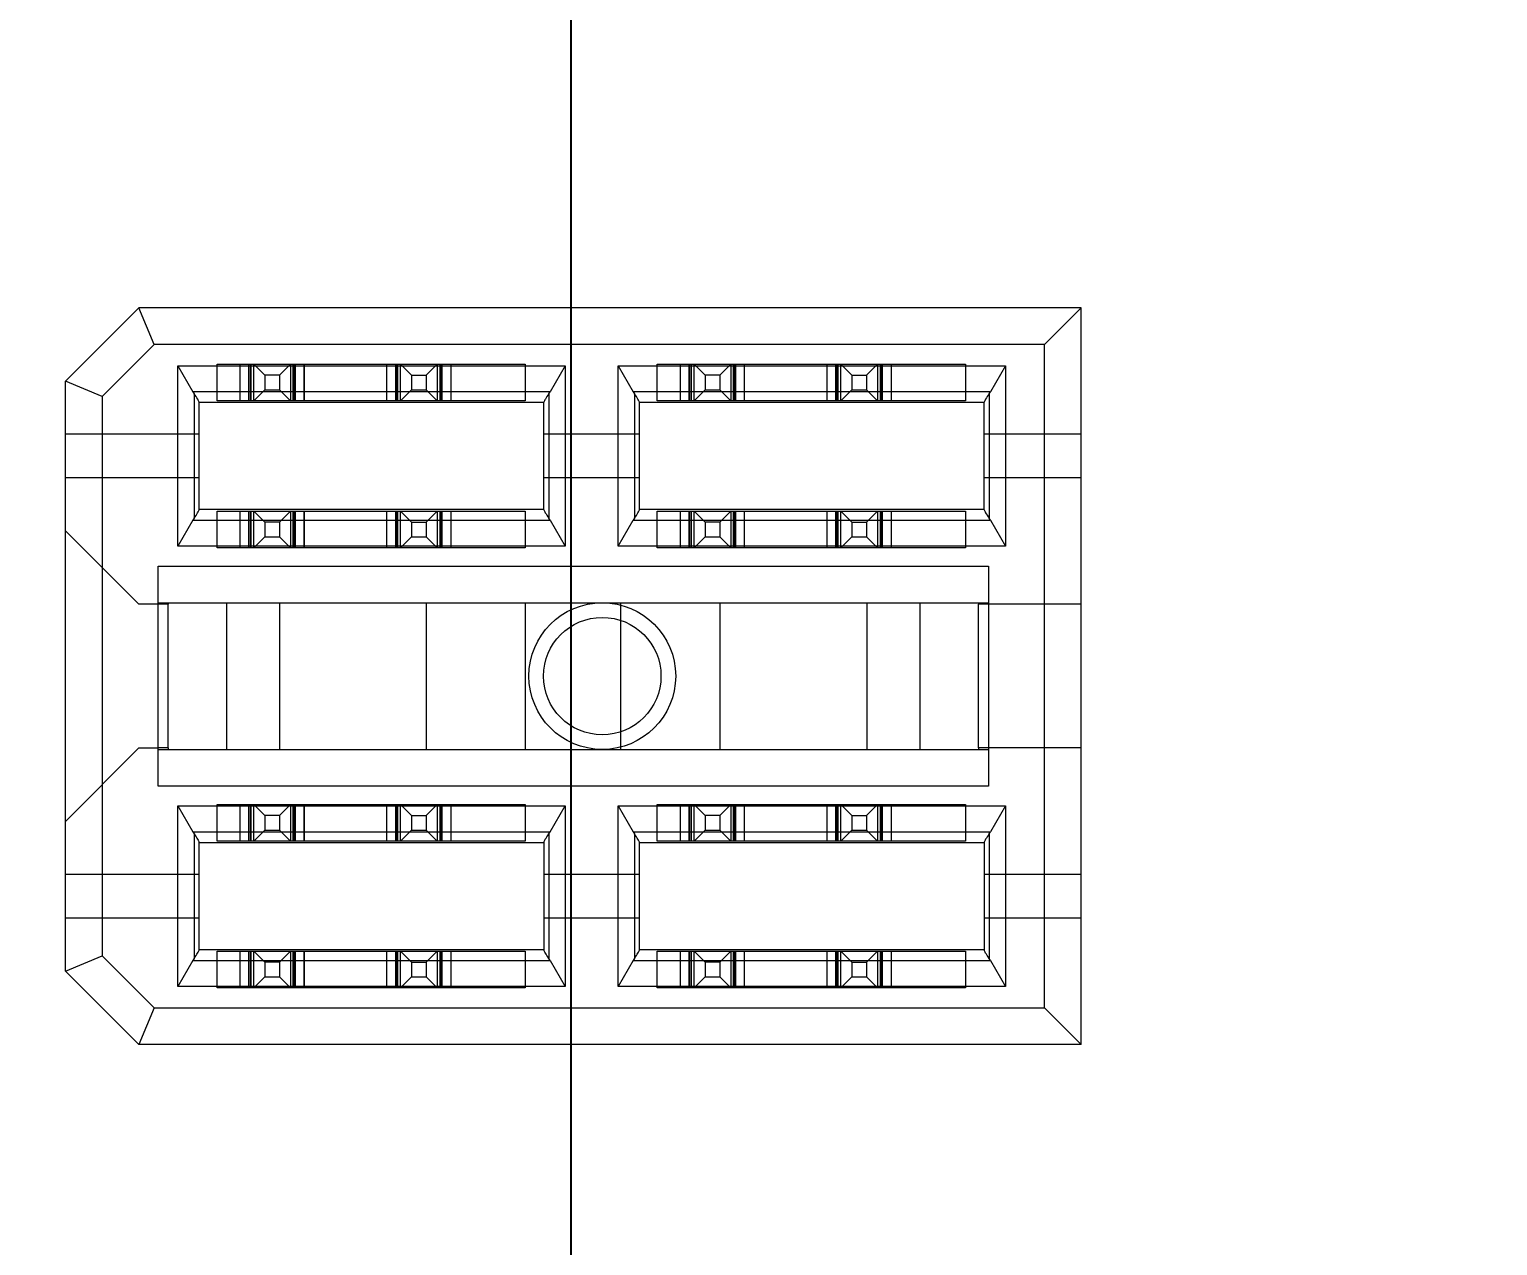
# Model space of a CAD drawing. Header units: millimetres. Extents: x -84 to 500, y -79 to 355.
# Drawn here: x 177.82 to 197.83, y 219.63 to 236.21 of the extents above; entities that cross this region are included whole.
import ezdxf
from ezdxf.lldxf.tags import DXFTag

# ---------------------------------------------------------------- set-up
doc = ezdxf.new("R2010")
doc.units = ezdxf.units.MM
doc.header["$PDSIZE"] = -1
tags = doc.linetypes.add('HIDDEN', pattern=[1.905, 1.27, -0.635]).pattern_tags.tags
tags[6:7] = [DXFTag(74, 4), DXFTag(75, 0), DXFTag(340, '0'), DXFTag(46, 1.0), DXFTag(50, 0.0), DXFTag(44, 0.0), DXFTag(45, 0.0)]
tags[4:5] = [DXFTag(74, 4), DXFTag(75, 0), DXFTag(340, '0'), DXFTag(46, 1.0), DXFTag(50, 0.0), DXFTag(44, 0.0), DXFTag(45, 0.0)]
doc.dimstyles.new('ISO-25', dxfattribs={"dimtxt": 2.5, "dimasz": 2.5, "dimexe": 1.25, "dimexo": 0.625, "dimtad": 1, "dimtxsty": 'Standard', "dimcen": 2.5, "dimadec": 0, "dimazin": 0, "dimtfac": 1, "dimtmove": 0, "dimatfit": 3, "dimfxl": 0, "dimarcsym": 0})

# ---------------------------------------------------------------- blocks, each defined once
blk = doc.blocks.new('*D108')
at = {"color": 0, "linetype": 'ByBlock', "lineweight": -2}
blk.add_line((199.14, 281.62), (199.14, 338.512), dxfattribs=at)
at = {"layer": 'DEFPOINTS', "color": 0, "linetype": 'ByBlock'}
blk.add_point((199.14, 280.62), dxfattribs=at)
at = {"color": 0, "linetype": 'ByBlock', "insert": (195.866, 329.167), "char_height": 3.5, "attachment_point": 5, "rotation": 90}
blk.add_mtext('199,140', dxfattribs=at)
blk = doc.blocks.new('*D173')
at = {"color": 0, "linetype": 'ByBlock', "lineweight": -2}
for p, q in [((277.156, 317.086), (277.156, 345.059)), ((272.91, 310.482), (277.156, 317.086)), ((272.91, 282.085), (272.91, 310.482))]:
    blk.add_line(p, q, dxfattribs=at)
at = {"layer": 'DEFPOINTS', "color": 0, "linetype": 'ByBlock'}
blk.add_point((272.91, 281.085), dxfattribs=at)
at = {"color": 0, "linetype": 'ByBlock', "insert": (273.882, 335.136), "char_height": 3.5, "attachment_point": 5, "rotation": 90}
blk.add_mtext('273,130', dxfattribs=at)
blk = doc.blocks.new('*D104')
at = {"color": 0, "linetype": 'ByBlock', "lineweight": -2}
for p, q in [((357.387, 315.419), (357.387, 343.952)), ((359.8, 308.815), (357.387, 315.419)), ((359.8, 282.085), (359.8, 308.815))]:
    blk.add_line(p, q, dxfattribs=at)
at = {"layer": 'DEFPOINTS', "color": 0, "linetype": 'ByBlock'}
blk.add_point((359.8, 281.085), dxfattribs=at)
at = {"color": 0, "linetype": 'ByBlock', "insert": (354.113, 333.75), "char_height": 3.5, "attachment_point": 5, "rotation": 90}
blk.add_mtext('359,800', dxfattribs=at)
blk = doc.blocks.new('*D107')
at = {"color": 0, "linetype": 'ByBlock', "lineweight": -2}
blk.add_line((225.565, 287.37), (225.565, 343.578), dxfattribs=at)
at = {"layer": 'DEFPOINTS', "color": 0, "linetype": 'ByBlock'}
blk.add_point((225.565, 286.37), dxfattribs=at)
at = {"color": 0, "linetype": 'ByBlock', "insert": (222.291, 332.78), "char_height": 3.5, "attachment_point": 5, "rotation": 90}
blk.add_mtext('225,565', dxfattribs=at)
blk = doc.blocks.new('*D182')
at = {"color": 0, "linetype": 'ByBlock', "lineweight": -2}
for p, q in [((297.66, 315.284), (297.66, 343.817)), ((306.665, 308.68), (297.66, 315.284)), ((306.665, 287.37), (306.665, 308.68))]:
    blk.add_line(p, q, dxfattribs=at)
at = {"layer": 'DEFPOINTS', "color": 0, "linetype": 'ByBlock'}
blk.add_point((306.665, 286.37), dxfattribs=at)
at = {"color": 0, "linetype": 'ByBlock', "insert": (294.386, 333.614), "char_height": 3.5, "attachment_point": 5, "rotation": 90}
blk.add_mtext('306,860', dxfattribs=at)
blk = doc.blocks.new('*D103')
at = {"color": 0, "linetype": 'ByBlock', "lineweight": -2}
blk.add_line((392.56, 287.37), (392.56, 345.31), dxfattribs=at)
at = {"layer": 'DEFPOINTS', "color": 0, "linetype": 'ByBlock'}
blk.add_point((392.56, 286.37), dxfattribs=at)
at = {"color": 0, "linetype": 'ByBlock', "insert": (389.286, 334.81), "char_height": 3.5, "attachment_point": 5, "rotation": 90}
blk.add_mtext('392,560', dxfattribs=at)
blk = doc.blocks.new('*D60')
at = {"color": 0, "linetype": 'ByBlock', "lineweight": -2}
for p, q in [((429.688, 279.42), (436.292, 282.059)), ((436.292, 282.059), (465.42, 282.059)), ((399.51, 279.42), (429.688, 279.42))]:
    blk.add_line(p, q, dxfattribs=at)
at = {"layer": 'DEFPOINTS', "color": 0, "linetype": 'ByBlock'}
blk.add_point((398.51, 279.42), dxfattribs=at)
at = {"color": 0, "linetype": 'ByBlock', "insert": (454.92, 285.333), "char_height": 3.5, "attachment_point": 5}
blk.add_mtext('279,420', dxfattribs=at)
blk = doc.blocks.new('*D190')
at = {"color": 0, "linetype": 'ByBlock', "lineweight": -2}
for p, q in [((429.827, 280.62), (436.431, 290.705)), ((436.431, 290.705), (464.964, 290.705)), ((361.265, 280.62), (429.827, 280.62))]:
    blk.add_line(p, q, dxfattribs=at)
at = {"layer": 'DEFPOINTS', "color": 0, "linetype": 'ByBlock'}
blk.add_point((360.265, 280.62), dxfattribs=at)
at = {"color": 0, "linetype": 'ByBlock', "insert": (454.762, 293.979), "char_height": 3.5, "attachment_point": 5}
blk.add_mtext('280,620', dxfattribs=at)
blk = doc.blocks.new('*D116')
at = {"color": 0, "linetype": 'ByBlock', "lineweight": -2}
for p, q in [((400.941, 308.34), (400.941, 337.468)), ((407.239, 301.736), (400.941, 308.34)), ((407.239, 211.51), (407.239, 301.736))]:
    blk.add_line(p, q, dxfattribs=at)
at = {"layer": 'DEFPOINTS', "color": 0, "linetype": 'ByBlock'}
blk.add_point((407.239, 210.51), dxfattribs=at)
at = {"color": 0, "linetype": 'ByBlock', "insert": (397.667, 326.968), "char_height": 3.5, "attachment_point": 5, "rotation": 90}
blk.add_mtext('407,239', dxfattribs=at)
blk = doc.blocks.new('*D94')
at = {"color": 0, "linetype": 'ByBlock', "lineweight": -2}
for p, q in [((432.095, 298.31), (435.867, 300.366)), ((435.867, 300.366), (463.84, 300.366)), ((426.491, 298.31), (432.095, 298.31))]:
    blk.add_line(p, q, dxfattribs=at)
at = {"layer": 'DEFPOINTS', "color": 0, "linetype": 'ByBlock'}
blk.add_point((425.491, 298.31), dxfattribs=at)
at = {"color": 0, "linetype": 'ByBlock', "insert": (453.918, 303.64), "char_height": 3.5, "attachment_point": 5}
blk.add_mtext('298,310', dxfattribs=at)
blk = doc.blocks.new('*D100')
at = {"color": 0, "linetype": 'ByBlock', "lineweight": -2}
for p, q in [((438.404, 304.8), (441.522, 311.942)), ((441.522, 311.942), (469.46, 311.942)), ((432.8, 304.8), (438.404, 304.8))]:
    blk.add_line(p, q, dxfattribs=at)
at = {"layer": 'DEFPOINTS', "color": 0, "linetype": 'ByBlock'}
blk.add_point((431.8, 304.8), dxfattribs=at)
at = {"color": 0, "linetype": 'ByBlock', "insert": (459.555, 315.216), "char_height": 3.5, "attachment_point": 5}
blk.add_mtext('304,800', dxfattribs=at)
blk = doc.blocks.new('*D102')
at = {"color": 0, "linetype": 'ByBlock', "lineweight": -2}
for p, q in [((423.034, 313.81), (423.034, 341.188)), ((431.8, 311.404), (423.034, 313.81)), ((431.8, 305.8), (431.8, 311.404))]:
    blk.add_line(p, q, dxfattribs=at)
at = {"layer": 'DEFPOINTS', "color": 0, "linetype": 'ByBlock'}
blk.add_point((431.8, 304.8), dxfattribs=at)
at = {"color": 0, "linetype": 'ByBlock', "insert": (419.76, 331.563), "char_height": 3.5, "attachment_point": 5, "rotation": 90}
blk.add_mtext('431,800', dxfattribs=at)
blk = doc.blocks.new('*D114')
at = {"color": 0, "linetype": 'ByBlock', "lineweight": -2}
for p, q in [((427.163, 240.585), (433.767, 246.415)), ((433.767, 246.415), (462.895, 246.415)), ((407.051, 240.585), (427.163, 240.585))]:
    blk.add_line(p, q, dxfattribs=at)
at = {"layer": 'DEFPOINTS', "color": 0, "linetype": 'ByBlock'}
blk.add_point((406.051, 240.585), dxfattribs=at)
at = {"color": 0, "linetype": 'ByBlock', "insert": (452.395, 249.689), "char_height": 3.5, "attachment_point": 5}
blk.add_mtext('240,585', dxfattribs=at)
blk = doc.blocks.new('*D117')
at = {"color": 0, "linetype": 'ByBlock', "lineweight": -2}
for p, q in [((375.623, 311.577), (375.623, 340.11)), ((378.2, 304.973), (375.623, 311.577)), ((378.2, 242.005), (378.2, 304.973))]:
    blk.add_line(p, q, dxfattribs=at)
at = {"layer": 'DEFPOINTS', "color": 0, "linetype": 'ByBlock'}
blk.add_point((378.2, 241.005), dxfattribs=at)
at = {"color": 0, "linetype": 'ByBlock', "insert": (372.349, 329.907), "char_height": 3.5, "attachment_point": 5, "rotation": 90}
blk.add_mtext('378,200', dxfattribs=at)
blk = doc.blocks.new('*D118')
at = {"color": 0, "linetype": 'ByBlock', "lineweight": -2}
for p, q in [((346.874, 316.264), (346.874, 343.047)), ((350.01, 309.66), (346.874, 316.264)), ((350.01, 242.005), (350.01, 309.66))]:
    blk.add_line(p, q, dxfattribs=at)
at = {"layer": 'DEFPOINTS', "color": 0, "linetype": 'ByBlock'}
blk.add_point((350.01, 241.005), dxfattribs=at)
at = {"color": 0, "linetype": 'ByBlock', "insert": (343.6, 333.72), "char_height": 3.5, "attachment_point": 5, "rotation": 90}
blk.add_mtext('350,010', dxfattribs=at)
blk = doc.blocks.new('*D186')
at = {"color": 0, "linetype": 'ByBlock', "lineweight": -2}
for p, q in [((332.635, 315.682), (332.635, 344.81)), ((329.69, 309.078), (332.635, 315.682)), ((329.69, 241.54), (329.69, 309.078))]:
    blk.add_line(p, q, dxfattribs=at)
at = {"layer": 'DEFPOINTS', "color": 0, "linetype": 'ByBlock'}
blk.add_point((329.69, 240.54), dxfattribs=at)
at = {"color": 0, "linetype": 'ByBlock', "insert": (329.361, 334.31), "char_height": 3.5, "attachment_point": 5, "rotation": 90}
blk.add_mtext('329,690', dxfattribs=at)
blk = doc.blocks.new('*D120')
at = {"color": 0, "linetype": 'ByBlock', "lineweight": -2}
for p, q in [((316.639, 311.78), (316.639, 340.313)), ((309.37, 305.176), (316.639, 311.78)), ((309.37, 242.005), (309.37, 305.176))]:
    blk.add_line(p, q, dxfattribs=at)
at = {"layer": 'DEFPOINTS', "color": 0, "linetype": 'ByBlock'}
blk.add_point((309.37, 241.005), dxfattribs=at)
at = {"color": 0, "linetype": 'ByBlock', "insert": (313.365, 330.111), "char_height": 3.5, "attachment_point": 5, "rotation": 90}
blk.add_mtext('309,370', dxfattribs=at)
blk = doc.blocks.new('*D178')
at = {"color": 0, "linetype": 'ByBlock', "lineweight": -2}
for p, q in [((289.51, 315.616), (289.51, 344.149)), ((288.991, 309.012), (289.51, 315.616)), ((288.991, 241.567), (288.991, 309.012))]:
    blk.add_line(p, q, dxfattribs=at)
at = {"layer": 'DEFPOINTS', "color": 0, "linetype": 'ByBlock'}
blk.add_point((288.991, 240.567), dxfattribs=at)
at = {"color": 0, "linetype": 'ByBlock', "insert": (286.236, 333.946), "char_height": 3.5, "attachment_point": 5, "rotation": 90}
blk.add_mtext('288,991', dxfattribs=at)
blk = doc.blocks.new('*D174')
at = {"color": 0, "linetype": 'ByBlock', "lineweight": -2}
for p, q in [((270.766, 315.543), (270.766, 344.671)), ((268.51, 308.939), (270.766, 315.543)), ((268.51, 242.005), (268.51, 308.939))]:
    blk.add_line(p, q, dxfattribs=at)
at = {"layer": 'DEFPOINTS', "color": 0, "linetype": 'ByBlock'}
blk.add_point((268.51, 241.005), dxfattribs=at)
at = {"color": 0, "linetype": 'ByBlock', "insert": (267.492, 334.171), "char_height": 3.5, "attachment_point": 5, "rotation": 90}
blk.add_mtext('268,730', dxfattribs=at)
blk = doc.blocks.new('*D168')
at = {"color": 0, "linetype": 'ByBlock', "lineweight": -2}
for p, q in [((252.259, 316.84), (252.259, 344.813)), ((248.41, 310.236), (252.259, 316.84)), ((248.41, 241.54), (248.41, 310.236))]:
    blk.add_line(p, q, dxfattribs=at)
at = {"layer": 'DEFPOINTS', "color": 0, "linetype": 'ByBlock'}
blk.add_point((248.41, 240.54), dxfattribs=at)
at = {"color": 0, "linetype": 'ByBlock', "insert": (248.985, 334.89), "char_height": 3.5, "attachment_point": 5, "rotation": 90}
blk.add_mtext('248,410', dxfattribs=at)
blk = doc.blocks.new('*D167')
at = {"color": 0, "linetype": 'ByBlock', "lineweight": -2}
for p, q in [((237.188, 315.471), (237.188, 344.004)), ((228.09, 308.867), (237.188, 315.471)), ((228.09, 241.54), (228.09, 308.867))]:
    blk.add_line(p, q, dxfattribs=at)
at = {"layer": 'DEFPOINTS', "color": 0, "linetype": 'ByBlock'}
blk.add_point((228.09, 240.54), dxfattribs=at)
at = {"color": 0, "linetype": 'ByBlock', "insert": (233.914, 333.801), "char_height": 3.5, "attachment_point": 5, "rotation": 90}
blk.add_mtext('228,090', dxfattribs=at)
blk = doc.blocks.new('*D165')
at = {"color": 0, "linetype": 'ByBlock', "lineweight": -2}
for p, q in [((212.567, 311.148), (212.567, 339.681)), ((207.77, 304.544), (212.567, 311.148)), ((207.77, 241.54), (207.77, 304.544))]:
    blk.add_line(p, q, dxfattribs=at)
at = {"layer": 'DEFPOINTS', "color": 0, "linetype": 'ByBlock'}
blk.add_point((207.77, 240.54), dxfattribs=at)
at = {"color": 0, "linetype": 'ByBlock', "insert": (209.293, 329.479), "char_height": 3.5, "attachment_point": 5, "rotation": 90}
blk.add_mtext('207,770', dxfattribs=at)
blk = doc.blocks.new('*D126')
at = {"color": 0, "linetype": 'ByBlock', "lineweight": -2}
for p, q in [((189.24, 313.945), (189.24, 341.918)), ((187.45, 307.341), (189.24, 313.945)), ((187.45, 241.54), (187.45, 307.341))]:
    blk.add_line(p, q, dxfattribs=at)
at = {"layer": 'DEFPOINTS', "color": 0, "linetype": 'ByBlock'}
blk.add_point((187.45, 240.54), dxfattribs=at)
at = {"color": 0, "linetype": 'ByBlock', "insert": (185.966, 331.995), "char_height": 3.5, "attachment_point": 5, "rotation": 90}
blk.add_mtext('187,450', dxfattribs=at)
blk = doc.blocks.new('*D159')
at = {"color": 0, "linetype": 'ByBlock', "lineweight": -2}
for p, q in [((176.673, 313.882), (176.673, 341.26)), ((185.2, 307.278), (176.673, 313.882)), ((185.2, 174.27), (185.2, 307.278))]:
    blk.add_line(p, q, dxfattribs=at)
at = {"layer": 'DEFPOINTS', "color": 0, "linetype": 'ByBlock'}
blk.add_point((185.2, 173.27), dxfattribs=at)
at = {"color": 0, "linetype": 'ByBlock', "insert": (173.399, 331.635), "char_height": 3.5, "attachment_point": 5, "rotation": 90}
blk.add_mtext('185,200', dxfattribs=at)
blk = doc.blocks.new('*D166')
at = {"color": 0, "linetype": 'ByBlock', "lineweight": -2}
for p, q in [((231.074, 312.744), (231.074, 341.872)), ((225.84, 306.14), (231.074, 312.744)), ((225.84, 174.27), (225.84, 306.14))]:
    blk.add_line(p, q, dxfattribs=at)
at = {"layer": 'DEFPOINTS', "color": 0, "linetype": 'ByBlock'}
blk.add_point((225.84, 173.27), dxfattribs=at)
at = {"color": 0, "linetype": 'ByBlock', "insert": (227.8, 331.372), "char_height": 3.5, "attachment_point": 5, "rotation": 90}
blk.add_mtext('225,840', dxfattribs=at)
blk = doc.blocks.new('*D169')
at = {"color": 0, "linetype": 'ByBlock', "lineweight": -2}
for p, q in [((244.324, 314.702), (244.324, 342.675)), ((246.16, 308.098), (244.324, 314.702)), ((246.16, 174.27), (246.16, 308.098))]:
    blk.add_line(p, q, dxfattribs=at)
at = {"layer": 'DEFPOINTS', "color": 0, "linetype": 'ByBlock'}
blk.add_point((246.16, 173.27), dxfattribs=at)
at = {"color": 0, "linetype": 'ByBlock', "insert": (241.05, 332.753), "char_height": 3.5, "attachment_point": 5, "rotation": 90}
blk.add_mtext('246,160', dxfattribs=at)
blk = doc.blocks.new('*D176')
at = {"color": 0, "linetype": 'ByBlock', "lineweight": -2}
for p, q in [((260.19, 315.984), (260.19, 345.112)), ((266.26, 309.38), (260.19, 315.984)), ((266.26, 174.27), (266.26, 309.38))]:
    blk.add_line(p, q, dxfattribs=at)
at = {"layer": 'DEFPOINTS', "color": 0, "linetype": 'ByBlock'}
blk.add_point((266.26, 173.27), dxfattribs=at)
at = {"color": 0, "linetype": 'ByBlock', "insert": (256.916, 334.612), "char_height": 3.5, "attachment_point": 5, "rotation": 90}
blk.add_mtext('266,480', dxfattribs=at)
blk = doc.blocks.new('*D177')
at = {"color": 0, "linetype": 'ByBlock', "lineweight": -2}
for p, q in [((283.068, 313.271), (283.068, 341.804)), ((286.8, 306.667), (283.068, 313.271)), ((286.8, 174.27), (286.8, 306.667))]:
    blk.add_line(p, q, dxfattribs=at)
at = {"layer": 'DEFPOINTS', "color": 0, "linetype": 'ByBlock'}
blk.add_point((286.8, 173.27), dxfattribs=at)
at = {"color": 0, "linetype": 'ByBlock', "insert": (279.794, 331.601), "char_height": 3.5, "attachment_point": 5, "rotation": 90}
blk.add_mtext('286,800', dxfattribs=at)
blk = doc.blocks.new('*D183')
at = {"color": 0, "linetype": 'ByBlock', "lineweight": -2}
for p, q in [((308.562, 314.116), (308.562, 341.494)), ((306.925, 307.512), (308.562, 314.116)), ((306.925, 174.27), (306.925, 307.512))]:
    blk.add_line(p, q, dxfattribs=at)
at = {"layer": 'DEFPOINTS', "color": 0, "linetype": 'ByBlock'}
blk.add_point((306.925, 173.27), dxfattribs=at)
at = {"color": 0, "linetype": 'ByBlock', "insert": (305.288, 331.869), "char_height": 3.5, "attachment_point": 5, "rotation": 90}
blk.add_mtext('307,120', dxfattribs=at)
blk = doc.blocks.new('*D185')
at = {"color": 0, "linetype": 'ByBlock', "lineweight": -2}
for p, q in [((325.43, 309.484), (325.43, 338.612)), ((327.44, 302.88), (325.43, 309.484)), ((327.44, 174.27), (327.44, 302.88))]:
    blk.add_line(p, q, dxfattribs=at)
at = {"layer": 'DEFPOINTS', "color": 0, "linetype": 'ByBlock'}
blk.add_point((327.44, 173.27), dxfattribs=at)
at = {"color": 0, "linetype": 'ByBlock', "insert": (322.156, 328.112), "char_height": 3.5, "attachment_point": 5, "rotation": 90}
blk.add_mtext('327,440', dxfattribs=at)
blk = doc.blocks.new('*D187')
at = {"color": 0, "linetype": 'ByBlock', "lineweight": -2}
for p, q in [((338.803, 312.856), (338.803, 341.984)), ((347.76, 306.252), (338.803, 312.856)), ((347.76, 174.27), (347.76, 306.252))]:
    blk.add_line(p, q, dxfattribs=at)
at = {"layer": 'DEFPOINTS', "color": 0, "linetype": 'ByBlock'}
blk.add_point((347.76, 173.27), dxfattribs=at)
at = {"color": 0, "linetype": 'ByBlock', "insert": (335.529, 331.484), "char_height": 3.5, "attachment_point": 5, "rotation": 90}
blk.add_mtext('347,760', dxfattribs=at)
blk = doc.blocks.new('*D188')
at = {"color": 0, "linetype": 'ByBlock', "lineweight": -2}
for p, q in [((366.99, 308.283), (366.99, 337.411)), ((375.63, 301.679), (366.99, 308.283)), ((375.63, 176.67), (375.63, 301.679))]:
    blk.add_line(p, q, dxfattribs=at)
at = {"layer": 'DEFPOINTS', "color": 0, "linetype": 'ByBlock'}
blk.add_point((375.63, 175.67), dxfattribs=at)
at = {"color": 0, "linetype": 'ByBlock', "insert": (363.716, 326.911), "char_height": 3.5, "attachment_point": 5, "rotation": 90}
blk.add_mtext('375,630', dxfattribs=at)
blk = doc.blocks.new('*D163')
at = {"color": 0, "linetype": 'ByBlock', "lineweight": -2}
for p, q in [((206.531, 313.168), (206.531, 341.701)), ((205.52, 306.564), (206.531, 313.168)), ((205.52, 174.27), (205.52, 306.564))]:
    blk.add_line(p, q, dxfattribs=at)
at = {"layer": 'DEFPOINTS', "color": 0, "linetype": 'ByBlock'}
blk.add_point((205.52, 173.27), dxfattribs=at)
at = {"color": 0, "linetype": 'ByBlock', "insert": (203.257, 331.498), "char_height": 3.5, "attachment_point": 5, "rotation": 90}
blk.add_mtext('205,520', dxfattribs=at)

msp = doc.modelspace()

# ---------------------------------------------------------------- linework, layer by layer
at = {"color": 7, "linetype": 'Continuous', "lineweight": 15}
for p, q in [((179.31, 232.41), (178.31, 231.41)), ((179.5171, 231.91), (179.31, 232.41)), ((192.15, 232.41), (179.31, 232.41)), ((192.15, 232.41), (191.65, 231.91)), ((192.15, 222.37), (192.15, 232.41)), ((178.81, 231.2029), (179.5171, 231.91)), ((191.65, 231.91), (179.5171, 231.91)), ((191.65, 222.87), (191.65, 231.91)), ((179.8413, 229.16), (179.8413, 231.62)), ((179.8413, 231.62), (180.0454, 231.2664)), ((179.8413, 231.62), (185.1187, 231.62)), ((185.1187, 231.62), (184.9146, 231.2664)), ((185.1187, 231.62), (185.1187, 229.16)), ((185.8413, 231.62), (191.1187, 231.62)), ((185.8413, 229.16), (185.8413, 231.62)), ((185.8413, 231.62), (186.0454, 231.2664)), ((191.1187, 231.62), (190.9146, 231.2664)), ((191.1187, 231.62), (191.1187, 229.16)), ((178.31, 223.37), (178.31, 231.41)), ((178.81, 231.2029), (178.31, 231.41)), ((178.81, 231.2029), (178.81, 223.5771)), ((184.9146, 231.2664), (180.0454, 231.2664)), ((180.063, 231.2384), (180.063, 229.5416)), ((180.13, 229.6546), (180.13, 231.1254)), ((184.83, 231.12), (180.13, 231.12)), ((184.83, 229.6546), (184.83, 231.1254)), ((184.897, 231.2384), (184.897, 229.5416)), ((190.9146, 231.2664), (186.0454, 231.2664)), ((186.063, 231.2384), (186.063, 229.5416)), ((186.13, 229.6546), (186.13, 231.1254)), ((190.83, 231.12), (186.13, 231.12)), ((190.83, 229.6546), (190.83, 231.1254)), ((190.897, 231.2384), (190.897, 229.5416)), ((180.0454, 229.5136), (179.8413, 229.16)), ((180.0454, 229.5136), (184.9146, 229.5136)), ((184.83, 229.66), (180.13, 229.66)), ((184.9146, 229.5136), (185.1187, 229.16)), ((185.8413, 229.16), (186.0454, 229.5136)), ((186.0454, 229.5136), (190.9146, 229.5136)), ((190.83, 229.66), (186.13, 229.66)), ((190.9146, 229.5136), (191.1187, 229.16)), ((185.1187, 229.16), (179.8413, 229.16)), ((191.1187, 229.16), (185.8413, 229.16)), ((179.5738, 228.89), (190.8862, 228.89)), ((179.5738, 225.89), (179.5738, 228.89)), ((190.8862, 228.89), (190.8862, 225.89)), ((179.5738, 228.39), (190.8862, 228.39)), ((179.71, 228.37), (179.5738, 228.37)), ((179.71, 228.39), (179.71, 228.37)), ((179.71, 226.41), (179.71, 228.37)), ((180.51, 226.39), (180.51, 228.39)), ((181.23, 226.39), (181.23, 228.39)), ((183.23, 226.39), (183.23, 228.39)), ((184.58, 226.39), (184.58, 228.39)), ((185.88, 226.39), (185.88, 228.39)), ((187.23, 226.39), (187.23, 228.39)), ((189.23, 228.39), (189.23, 226.39)), ((189.95, 228.39), (189.95, 226.39)), ((190.75, 228.39), (190.75, 228.37)), ((190.8862, 228.37), (190.75, 228.37)), ((190.75, 226.41), (190.75, 228.37)), ((179.71, 226.41), (179.5738, 226.41)), ((179.5738, 226.39), (190.8862, 226.39)), ((179.71, 226.41), (179.71, 226.39)), ((190.75, 226.41), (190.75, 226.39)), ((190.8862, 226.41), (190.75, 226.41)), ((190.8862, 225.89), (179.5738, 225.89)), ((179.8413, 225.62), (185.1187, 225.62)), ((179.8413, 223.16), (179.8413, 225.62)), ((179.8413, 225.62), (180.0454, 225.2664)), ((184.9146, 225.2664), (185.1187, 225.62)), ((185.1187, 225.62), (185.1187, 223.16)), ((185.8413, 225.62), (191.1187, 225.62)), ((185.8413, 223.16), (185.8413, 225.62)), ((185.8413, 225.62), (186.0454, 225.2664)), ((191.1187, 225.62), (190.9146, 225.2664)), ((191.1187, 225.62), (191.1187, 223.16)), ((180.0454, 225.2664), (184.9146, 225.2664)), ((180.063, 225.2384), (180.063, 223.5416)), ((180.13, 223.6546), (180.13, 225.1254)), ((180.13, 225.12), (184.83, 225.12)), ((184.83, 225.1254), (184.83, 223.6546)), ((184.897, 225.2384), (184.897, 223.5416)), ((186.0454, 225.2664), (190.9146, 225.2664)), ((186.063, 225.2384), (186.063, 223.5416)), ((186.13, 223.6546), (186.13, 225.1254)), ((186.13, 225.12), (190.83, 225.12)), ((190.83, 225.1254), (190.83, 223.6546)), ((190.897, 225.2384), (190.897, 223.5416)), ((178.31, 223.37), (178.81, 223.5771)), ((178.81, 223.5771), (179.5171, 222.87)), ((180.0454, 223.5136), (179.8413, 223.16)), ((180.0454, 223.5136), (184.9146, 223.5136)), ((184.83, 223.66), (180.13, 223.66)), ((184.9146, 223.5136), (185.1187, 223.16)), ((186.0454, 223.5136), (185.8413, 223.16)), ((186.0454, 223.5136), (190.9146, 223.5136)), ((190.83, 223.66), (186.13, 223.66)), ((190.9146, 223.5136), (191.1187, 223.16)), ((179.31, 222.37), (178.31, 223.37)), ((185.1187, 223.16), (179.8413, 223.16)), ((191.1187, 223.16), (185.8413, 223.16)), ((179.5171, 222.87), (179.31, 222.37)), ((179.5171, 222.87), (191.65, 222.87)), ((192.15, 222.37), (191.65, 222.87)), ((192.15, 222.37), (179.31, 222.37))]:
    msp.add_line(p, q, dxfattribs=at)
at = {"color": 7, "linetype": 'HIDDEN', "lineweight": 0}
for p, q in [((180.375, 231.14), (180.375, 231.64)), ((180.375, 231.64), (184.575, 231.64)), ((180.685, 231.64), (180.685, 231.14)), ((180.69, 231.14), (180.69, 231.64)), ((180.8097, 231.14), (180.8097, 231.64)), ((180.8105, 231.64), (180.8105, 231.14)), ((180.8297, 231.64), (180.8297, 231.14)), ((180.84, 231.14), (180.84, 231.64)), ((180.84, 231.14), (180.84, 231.64)), ((180.875, 231.14), (180.875, 231.64)), ((180.875, 231.64), (181.025, 231.49)), ((181.375, 231.64), (181.225, 231.49)), ((181.375, 231.64), (181.375, 231.14)), ((181.41, 231.64), (181.41, 231.14)), ((181.41, 231.64), (181.41, 231.14)), ((181.4203, 231.64), (181.4203, 231.14)), ((181.4395, 231.14), (181.4395, 231.64)), ((181.4403, 231.64), (181.4403, 231.14)), ((181.56, 231.64), (181.56, 231.14)), ((181.565, 231.14), (181.565, 231.64)), ((182.685, 231.64), (182.685, 231.14)), ((182.69, 231.14), (182.69, 231.64)), ((182.8097, 231.14), (182.8097, 231.64)), ((182.8105, 231.64), (182.8105, 231.14)), ((182.8297, 231.64), (182.8297, 231.14)), ((182.84, 231.14), (182.84, 231.64)), ((182.84, 231.14), (182.84, 231.64)), ((182.875, 231.14), (182.875, 231.64)), ((182.875, 231.64), (183.025, 231.49)), ((183.225, 231.49), (183.375, 231.64)), ((183.375, 231.64), (183.375, 231.14)), ((183.41, 231.64), (183.41, 231.14)), ((183.41, 231.64), (183.41, 231.14)), ((183.4203, 231.64), (183.4203, 231.14)), ((183.4395, 231.14), (183.4395, 231.64)), ((183.4403, 231.64), (183.4403, 231.14)), ((183.56, 231.64), (183.56, 231.14)), ((183.565, 231.14), (183.565, 231.64)), ((184.575, 231.64), (184.575, 231.14)), ((186.375, 231.14), (186.375, 231.64)), ((186.375, 231.64), (190.575, 231.64)), ((186.685, 231.64), (186.685, 231.14)), ((186.69, 231.14), (186.69, 231.64)), ((186.8097, 231.14), (186.8097, 231.64)), ((186.8105, 231.64), (186.8105, 231.14)), ((186.8297, 231.64), (186.8297, 231.14)), ((186.84, 231.14), (186.84, 231.64)), ((186.84, 231.14), (186.84, 231.64)), ((186.875, 231.14), (186.875, 231.64)), ((186.875, 231.64), (187.025, 231.49)), ((187.375, 231.64), (187.225, 231.49)), ((187.375, 231.64), (187.375, 231.14)), ((187.41, 231.64), (187.41, 231.14)), ((187.41, 231.64), (187.41, 231.14)), ((187.4203, 231.64), (187.4203, 231.14)), ((187.4395, 231.14), (187.4395, 231.64)), ((187.4403, 231.64), (187.4403, 231.14)), ((187.56, 231.64), (187.56, 231.14)), ((187.565, 231.14), (187.565, 231.64)), ((188.685, 231.64), (188.685, 231.14)), ((188.69, 231.14), (188.69, 231.64)), ((188.8097, 231.14), (188.8097, 231.64)), ((188.8105, 231.64), (188.8105, 231.14)), ((188.8297, 231.64), (188.8297, 231.14)), ((188.84, 231.14), (188.84, 231.64)), ((188.84, 231.14), (188.84, 231.64)), ((188.875, 231.14), (188.875, 231.64)), ((188.875, 231.64), (189.025, 231.49)), ((189.225, 231.49), (189.375, 231.64)), ((189.375, 231.64), (189.375, 231.14)), ((189.41, 231.64), (189.41, 231.14)), ((189.41, 231.64), (189.41, 231.14)), ((189.4203, 231.64), (189.4203, 231.14)), ((189.4395, 231.14), (189.4395, 231.64)), ((189.4403, 231.64), (189.4403, 231.14)), ((189.56, 231.64), (189.56, 231.14)), ((189.565, 231.14), (189.565, 231.64)), ((190.575, 231.64), (190.575, 231.14)), ((181.225, 231.49), (181.025, 231.49)), ((181.025, 231.49), (181.025, 231.29)), ((181.225, 231.49), (181.225, 231.29)), ((183.025, 231.49), (183.225, 231.49)), ((183.025, 231.49), (183.025, 231.29)), ((183.225, 231.49), (183.225, 231.29)), ((187.025, 231.49), (187.025, 231.29)), ((187.225, 231.49), (187.025, 231.49)), ((187.225, 231.49), (187.225, 231.29)), ((189.025, 231.49), (189.225, 231.49)), ((189.025, 231.49), (189.025, 231.29)), ((189.225, 231.49), (189.225, 231.29)), ((184.575, 231.14), (180.375, 231.14)), ((180.875, 231.14), (181.025, 231.29)), ((181.025, 231.29), (181.225, 231.29)), ((181.225, 231.29), (181.375, 231.14)), ((183.025, 231.29), (182.875, 231.14)), ((183.025, 231.29), (183.225, 231.29)), ((183.225, 231.29), (183.375, 231.14)), ((190.575, 231.14), (186.375, 231.14)), ((186.875, 231.14), (187.025, 231.29)), ((187.025, 231.29), (187.225, 231.29)), ((187.225, 231.29), (187.375, 231.14)), ((189.025, 231.29), (188.875, 231.14)), ((189.025, 231.29), (189.225, 231.29)), ((189.225, 231.29), (189.375, 231.14)), ((178.31, 230.69), (180.13, 230.69)), ((184.83, 230.69), (186.13, 230.69)), ((190.83, 230.69), (192.15, 230.69)), ((180.13, 230.09), (178.31, 230.09)), ((186.13, 230.09), (184.83, 230.09)), ((192.15, 230.09), (190.83, 230.09)), ((180.375, 229.14), (180.375, 229.64)), ((180.375, 229.64), (184.575, 229.64)), ((180.685, 229.64), (180.685, 229.14)), ((180.69, 229.14), (180.69, 229.64)), ((180.8097, 229.14), (180.8097, 229.64)), ((180.8105, 229.64), (180.8105, 229.14)), ((180.8297, 229.64), (180.8297, 229.14)), ((180.84, 229.14), (180.84, 229.64)), ((180.84, 229.14), (180.84, 229.64)), ((180.875, 229.14), (180.875, 229.64)), ((180.875, 229.64), (181.025, 229.49)), ((181.375, 229.64), (181.225, 229.49)), ((181.375, 229.64), (181.375, 229.14)), ((181.41, 229.64), (181.41, 229.14)), ((181.41, 229.64), (181.41, 229.14)), ((181.4203, 229.64), (181.4203, 229.14)), ((181.4395, 229.14), (181.4395, 229.64)), ((181.4403, 229.64), (181.4403, 229.14)), ((181.56, 229.64), (181.56, 229.14)), ((181.565, 229.14), (181.565, 229.64)), ((182.685, 229.64), (182.685, 229.14)), ((182.69, 229.14), (182.69, 229.64)), ((182.8097, 229.14), (182.8097, 229.64)), ((182.8105, 229.64), (182.8105, 229.14)), ((182.8297, 229.64), (182.8297, 229.14)), ((182.84, 229.14), (182.84, 229.64)), ((182.84, 229.14), (182.84, 229.64)), ((182.875, 229.14), (182.875, 229.64)), ((182.875, 229.64), (183.025, 229.49)), ((183.225, 229.49), (183.375, 229.64)), ((183.375, 229.64), (183.375, 229.14)), ((183.41, 229.64), (183.41, 229.14)), ((183.41, 229.64), (183.41, 229.14)), ((183.4203, 229.64), (183.4203, 229.14)), ((183.4395, 229.14), (183.4395, 229.64)), ((183.4403, 229.64), (183.4403, 229.14)), ((183.56, 229.64), (183.56, 229.14)), ((183.565, 229.14), (183.565, 229.64)), ((184.575, 229.64), (184.575, 229.14)), ((186.375, 229.14), (186.375, 229.64)), ((186.375, 229.64), (190.575, 229.64)), ((186.685, 229.64), (186.685, 229.14)), ((186.69, 229.14), (186.69, 229.64)), ((186.8097, 229.14), (186.8097, 229.64)), ((186.8105, 229.64), (186.8105, 229.14)), ((186.8297, 229.64), (186.8297, 229.14)), ((186.84, 229.14), (186.84, 229.64)), ((186.84, 229.14), (186.84, 229.64)), ((186.875, 229.14), (186.875, 229.64)), ((186.875, 229.64), (187.025, 229.49)), ((187.375, 229.64), (187.225, 229.49)), ((187.375, 229.64), (187.375, 229.14)), ((187.41, 229.64), (187.41, 229.14)), ((187.41, 229.64), (187.41, 229.14)), ((187.4203, 229.64), (187.4203, 229.14)), ((187.4395, 229.14), (187.4395, 229.64)), ((187.4403, 229.64), (187.4403, 229.14)), ((187.56, 229.64), (187.56, 229.14)), ((187.565, 229.14), (187.565, 229.64)), ((188.685, 229.64), (188.685, 229.14)), ((188.69, 229.14), (188.69, 229.64)), ((188.8097, 229.14), (188.8097, 229.64)), ((188.8105, 229.64), (188.8105, 229.14)), ((188.8297, 229.64), (188.8297, 229.14)), ((188.84, 229.14), (188.84, 229.64)), ((188.84, 229.14), (188.84, 229.64)), ((188.875, 229.14), (188.875, 229.64)), ((188.875, 229.64), (189.025, 229.49)), ((189.225, 229.49), (189.375, 229.64)), ((189.375, 229.64), (189.375, 229.14)), ((189.41, 229.64), (189.41, 229.14)), ((189.41, 229.64), (189.41, 229.14)), ((189.4203, 229.64), (189.4203, 229.14)), ((189.4395, 229.14), (189.4395, 229.64)), ((189.4403, 229.64), (189.4403, 229.14)), ((189.56, 229.64), (189.56, 229.14)), ((189.565, 229.14), (189.565, 229.64)), ((190.575, 229.64), (190.575, 229.14)), ((179.31, 228.37), (178.31, 229.37)), ((181.025, 229.49), (181.025, 229.29)), ((181.225, 229.49), (181.025, 229.49)), ((181.225, 229.49), (181.225, 229.29)), ((183.025, 229.49), (183.225, 229.49)), ((183.025, 229.49), (183.025, 229.29)), ((183.225, 229.49), (183.225, 229.29)), ((187.025, 229.49), (187.025, 229.29)), ((187.225, 229.49), (187.025, 229.49)), ((187.225, 229.49), (187.225, 229.29)), ((189.025, 229.49), (189.225, 229.49)), ((189.025, 229.49), (189.025, 229.29)), ((189.225, 229.49), (189.225, 229.29)), ((184.575, 229.14), (180.375, 229.14)), ((180.875, 229.14), (181.025, 229.29)), ((181.025, 229.29), (181.225, 229.29)), ((181.225, 229.29), (181.375, 229.14)), ((183.025, 229.29), (182.875, 229.14)), ((183.025, 229.29), (183.225, 229.29)), ((183.225, 229.29), (183.375, 229.14)), ((190.575, 229.14), (186.375, 229.14)), ((186.875, 229.14), (187.025, 229.29)), ((187.025, 229.29), (187.225, 229.29)), ((187.225, 229.29), (187.375, 229.14)), ((189.025, 229.29), (188.875, 229.14)), ((189.025, 229.29), (189.225, 229.29)), ((189.225, 229.29), (189.375, 229.14)), ((179.5738, 228.37), (179.31, 228.37)), ((192.15, 228.37), (190.8862, 228.37)), ((179.31, 226.41), (178.31, 225.41)), ((179.31, 226.41), (179.5738, 226.41)), ((192.15, 226.41), (190.8862, 226.41)), ((180.375, 225.14), (180.375, 225.64)), ((180.375, 225.64), (184.575, 225.64)), ((180.685, 225.64), (180.685, 225.14)), ((180.69, 225.14), (180.69, 225.64)), ((180.8097, 225.14), (180.8097, 225.64)), ((180.8105, 225.64), (180.8105, 225.14)), ((180.8297, 225.64), (180.8297, 225.14)), ((180.84, 225.14), (180.84, 225.64)), ((180.84, 225.14), (180.84, 225.64)), ((180.875, 225.14), (180.875, 225.64)), ((180.875, 225.64), (181.025, 225.49)), ((181.025, 225.49), (181.025, 225.29)), ((181.225, 225.49), (181.025, 225.49)), ((181.375, 225.64), (181.225, 225.49)), ((181.225, 225.49), (181.225, 225.29)), ((181.375, 225.64), (181.375, 225.14)), ((181.41, 225.64), (181.41, 225.14)), ((181.41, 225.64), (181.41, 225.14)), ((181.4203, 225.64), (181.4203, 225.14)), ((181.4395, 225.14), (181.4395, 225.64)), ((181.4403, 225.64), (181.4403, 225.14)), ((181.56, 225.64), (181.56, 225.14)), ((181.565, 225.14), (181.565, 225.64)), ((182.685, 225.64), (182.685, 225.14)), ((182.69, 225.14), (182.69, 225.64)), ((182.8097, 225.14), (182.8097, 225.64)), ((182.8105, 225.64), (182.8105, 225.14)), ((182.8297, 225.64), (182.8297, 225.14)), ((182.84, 225.14), (182.84, 225.64)), ((182.84, 225.14), (182.84, 225.64)), ((182.875, 225.14), (182.875, 225.64)), ((182.875, 225.64), (183.025, 225.49)), ((183.025, 225.49), (183.225, 225.49)), ((183.025, 225.49), (183.025, 225.29)), ((183.225, 225.49), (183.375, 225.64)), ((183.225, 225.49), (183.225, 225.29)), ((183.375, 225.64), (183.375, 225.14)), ((183.41, 225.64), (183.41, 225.14)), ((183.41, 225.64), (183.41, 225.14)), ((183.4203, 225.64), (183.4203, 225.14)), ((183.4395, 225.14), (183.4395, 225.64)), ((183.4403, 225.64), (183.4403, 225.14)), ((183.56, 225.64), (183.56, 225.14)), ((183.565, 225.14), (183.565, 225.64)), ((184.575, 225.64), (184.575, 225.14)), ((186.375, 225.14), (186.375, 225.64)), ((186.375, 225.64), (190.575, 225.64)), ((186.685, 225.64), (186.685, 225.14)), ((186.69, 225.14), (186.69, 225.64)), ((186.8097, 225.14), (186.8097, 225.64)), ((186.8105, 225.64), (186.8105, 225.14)), ((186.8297, 225.64), (186.8297, 225.14)), ((186.84, 225.14), (186.84, 225.64)), ((186.84, 225.14), (186.84, 225.64)), ((186.875, 225.14), (186.875, 225.64)), ((186.875, 225.64), (187.025, 225.49)), ((187.025, 225.49), (187.025, 225.29)), ((187.225, 225.49), (187.025, 225.49)), ((187.375, 225.64), (187.225, 225.49)), ((187.225, 225.49), (187.225, 225.29)), ((187.375, 225.64), (187.375, 225.14)), ((187.41, 225.64), (187.41, 225.14)), ((187.41, 225.64), (187.41, 225.14)), ((187.4203, 225.64), (187.4203, 225.14)), ((187.4395, 225.14), (187.4395, 225.64)), ((187.4403, 225.64), (187.4403, 225.14)), ((187.56, 225.64), (187.56, 225.14)), ((187.565, 225.14), (187.565, 225.64)), ((188.685, 225.64), (188.685, 225.14)), ((188.69, 225.14), (188.69, 225.64)), ((188.8097, 225.14), (188.8097, 225.64)), ((188.8105, 225.64), (188.8105, 225.14)), ((188.8297, 225.64), (188.8297, 225.14)), ((188.84, 225.14), (188.84, 225.64)), ((188.84, 225.14), (188.84, 225.64)), ((188.875, 225.14), (188.875, 225.64)), ((188.875, 225.64), (189.025, 225.49)), ((189.025, 225.49), (189.225, 225.49)), ((189.025, 225.49), (189.025, 225.29)), ((189.225, 225.49), (189.375, 225.64)), ((189.225, 225.49), (189.225, 225.29)), ((189.375, 225.64), (189.375, 225.14)), ((189.41, 225.64), (189.41, 225.14)), ((189.41, 225.64), (189.41, 225.14)), ((189.4203, 225.64), (189.4203, 225.14)), ((189.4395, 225.14), (189.4395, 225.64)), ((189.4403, 225.64), (189.4403, 225.14)), ((189.56, 225.64), (189.56, 225.14)), ((189.565, 225.14), (189.565, 225.64)), ((190.575, 225.64), (190.575, 225.14)), ((180.875, 225.14), (181.025, 225.29)), ((181.025, 225.29), (181.225, 225.29)), ((181.225, 225.29), (181.375, 225.14)), ((183.025, 225.29), (182.875, 225.14)), ((183.025, 225.29), (183.225, 225.29)), ((183.225, 225.29), (183.375, 225.14)), ((186.875, 225.14), (187.025, 225.29)), ((187.025, 225.29), (187.225, 225.29)), ((187.225, 225.29), (187.375, 225.14)), ((189.025, 225.29), (188.875, 225.14)), ((189.025, 225.29), (189.225, 225.29)), ((189.225, 225.29), (189.375, 225.14)), ((184.575, 225.14), (180.375, 225.14)), ((190.575, 225.14), (186.375, 225.14)), ((178.31, 224.69), (180.13, 224.69)), ((184.83, 224.69), (186.13, 224.69)), ((190.83, 224.69), (192.15, 224.69)), ((180.13, 224.09), (178.31, 224.09)), ((186.13, 224.09), (184.83, 224.09)), ((192.15, 224.09), (190.83, 224.09)), ((180.375, 223.14), (180.375, 223.64)), ((180.375, 223.64), (184.575, 223.64)), ((180.685, 223.64), (180.685, 223.14)), ((180.69, 223.14), (180.69, 223.64)), ((180.8097, 223.14), (180.8097, 223.64)), ((180.8105, 223.64), (180.8105, 223.14)), ((180.8297, 223.64), (180.8297, 223.14)), ((180.84, 223.14), (180.84, 223.64)), ((180.84, 223.14), (180.84, 223.64)), ((180.875, 223.14), (180.875, 223.64)), ((180.875, 223.64), (181.025, 223.49)), ((181.025, 223.49), (181.025, 223.29)), ((181.225, 223.49), (181.025, 223.49)), ((181.375, 223.64), (181.225, 223.49)), ((181.225, 223.49), (181.225, 223.29)), ((181.375, 223.64), (181.375, 223.14)), ((181.41, 223.64), (181.41, 223.14)), ((181.41, 223.64), (181.41, 223.14)), ((181.4203, 223.64), (181.4203, 223.14)), ((181.4395, 223.14), (181.4395, 223.64)), ((181.4403, 223.64), (181.4403, 223.14)), ((181.56, 223.64), (181.56, 223.14)), ((181.565, 223.14), (181.565, 223.64)), ((182.685, 223.64), (182.685, 223.14)), ((182.69, 223.14), (182.69, 223.64)), ((182.8097, 223.14), (182.8097, 223.64)), ((182.8105, 223.64), (182.8105, 223.14)), ((182.8297, 223.64), (182.8297, 223.14)), ((182.84, 223.14), (182.84, 223.64)), ((182.84, 223.14), (182.84, 223.64)), ((182.875, 223.14), (182.875, 223.64)), ((182.875, 223.64), (183.025, 223.49)), ((183.025, 223.49), (183.225, 223.49)), ((183.025, 223.49), (183.025, 223.29)), ((183.225, 223.49), (183.375, 223.64)), ((183.225, 223.49), (183.225, 223.29)), ((183.375, 223.64), (183.375, 223.14)), ((183.41, 223.64), (183.41, 223.14)), ((183.41, 223.64), (183.41, 223.14)), ((183.4203, 223.64), (183.4203, 223.14)), ((183.4395, 223.14), (183.4395, 223.64)), ((183.4403, 223.64), (183.4403, 223.14)), ((183.56, 223.64), (183.56, 223.14)), ((183.565, 223.14), (183.565, 223.64)), ((184.575, 223.64), (184.575, 223.14)), ((186.375, 223.14), (186.375, 223.64)), ((186.375, 223.64), (190.575, 223.64)), ((186.685, 223.64), (186.685, 223.14)), ((186.69, 223.14), (186.69, 223.64)), ((186.8097, 223.14), (186.8097, 223.64)), ((186.8105, 223.64), (186.8105, 223.14)), ((186.8297, 223.64), (186.8297, 223.14)), ((186.84, 223.14), (186.84, 223.64)), ((186.84, 223.14), (186.84, 223.64)), ((186.875, 223.14), (186.875, 223.64)), ((186.875, 223.64), (187.025, 223.49)), ((187.225, 223.49), (187.025, 223.49)), ((187.025, 223.49), (187.025, 223.29)), ((187.375, 223.64), (187.225, 223.49)), ((187.225, 223.49), (187.225, 223.29)), ((187.375, 223.64), (187.375, 223.14)), ((187.41, 223.64), (187.41, 223.14)), ((187.41, 223.64), (187.41, 223.14)), ((187.4203, 223.64), (187.4203, 223.14)), ((187.4395, 223.14), (187.4395, 223.64)), ((187.4403, 223.64), (187.4403, 223.14)), ((187.56, 223.64), (187.56, 223.14)), ((187.565, 223.14), (187.565, 223.64)), ((188.685, 223.64), (188.685, 223.14)), ((188.69, 223.14), (188.69, 223.64)), ((188.8097, 223.14), (188.8097, 223.64)), ((188.8105, 223.64), (188.8105, 223.14)), ((188.8297, 223.64), (188.8297, 223.14)), ((188.84, 223.14), (188.84, 223.64)), ((188.84, 223.14), (188.84, 223.64)), ((188.875, 223.14), (188.875, 223.64)), ((188.875, 223.64), (189.025, 223.49)), ((189.025, 223.49), (189.225, 223.49)), ((189.025, 223.49), (189.025, 223.29)), ((189.225, 223.49), (189.375, 223.64)), ((189.225, 223.49), (189.225, 223.29)), ((189.375, 223.64), (189.375, 223.14)), ((189.41, 223.64), (189.41, 223.14)), ((189.41, 223.64), (189.41, 223.14)), ((189.4203, 223.64), (189.4203, 223.14)), ((189.4395, 223.14), (189.4395, 223.64)), ((189.4403, 223.64), (189.4403, 223.14)), ((189.56, 223.64), (189.56, 223.14)), ((189.565, 223.14), (189.565, 223.64)), ((190.575, 223.64), (190.575, 223.14)), ((180.875, 223.14), (181.025, 223.29)), ((181.025, 223.29), (181.225, 223.29)), ((181.225, 223.29), (181.375, 223.14)), ((183.025, 223.29), (182.875, 223.14)), ((183.025, 223.29), (183.225, 223.29)), ((183.225, 223.29), (183.375, 223.14)), ((186.875, 223.14), (187.025, 223.29)), ((187.025, 223.29), (187.225, 223.29)), ((187.225, 223.29), (187.375, 223.14)), ((189.025, 223.29), (188.875, 223.14)), ((189.025, 223.29), (189.225, 223.29)), ((189.225, 223.29), (189.375, 223.14)), ((184.575, 223.14), (180.375, 223.14)), ((190.575, 223.14), (186.375, 223.14))]:
    msp.add_line(p, q, dxfattribs=at)
for radius in [1, 0.8]:
    msp.add_circle((185.625, 227.39), radius, dxfattribs=at)
at = {"color": 7, "linetype": 'Continuous', "lineweight": 15}
for centre, start_param, end_param in [((180.2496, 231.62), 2.3561945, 2.4389137), ((184.7104, 231.62), 3.8442716, 3.9269908), ((186.2496, 231.62), 2.3561945, 2.4389137), ((190.7104, 231.62), 3.8442716, 3.9269908), ((180.2496, 229.16), 0.702679, 0.7853982), ((184.7104, 229.16), 5.4977871, 5.5805063), ((186.2496, 229.16), 0.702679, 0.7853982), ((190.7104, 229.16), 5.4977871, 5.5805063), ((180.2496, 225.62), 2.3561945, 2.4389137), ((184.7104, 225.62), 3.8442716, 3.9269908), ((186.2496, 225.62), 2.3561945, 2.4389137), ((190.7104, 225.62), 3.8442716, 3.9269908), ((180.2496, 223.16), 0.702679, 0.7853982), ((184.7104, 223.16), 5.4977871, 5.5805063), ((186.2496, 223.16), 0.702679, 0.7853982), ((190.7104, 223.16), 5.4977871, 5.5805063)]:
    msp.add_ellipse(centre, major_axis=(0, 0.5), ratio=0.5773503, start_param=start_param, end_param=end_param, dxfattribs=at)
for points, knots in [([(180.13, 231.1254), (180.1262, 231.136), (180.1186, 231.1576), (180.0817, 231.2113), (180.063, 231.2384)], [0, 0, 0, 0, 0.4931733, 1, 1, 1, 1]), ([(184.897, 231.2384), (184.8786, 231.2117), (184.8417, 231.158), (184.8339, 231.1363), (184.83, 231.1254)], [0, 0, 0, 0, 0.4978273, 1, 1, 1, 1]), ([(186.13, 231.1254), (186.1262, 231.136), (186.1186, 231.1576), (186.0817, 231.2113), (186.063, 231.2384)], [0, 0, 0, 0, 0.4931733, 1, 1, 1, 1]), ([(190.897, 231.2384), (190.8786, 231.2117), (190.8417, 231.158), (190.8339, 231.1363), (190.83, 231.1254)], [0, 0, 0, 0, 0.4978273, 1, 1, 1, 1]), ([(180.063, 229.5416), (180.0814, 229.5683), (180.1183, 229.622), (180.1261, 229.6437), (180.13, 229.6546)], [0, 0, 0, 0, 0.4978273, 1, 1, 1, 1]), ([(184.83, 229.6546), (184.8338, 229.644), (184.8414, 229.6224), (184.8783, 229.5687), (184.897, 229.5416)], [0, 0, 0, 0, 0.4931733, 1, 1, 1, 1]), ([(186.063, 229.5416), (186.0814, 229.5683), (186.1183, 229.622), (186.1261, 229.6437), (186.13, 229.6546)], [0, 0, 0, 0, 0.49782732, 1, 1, 1, 1]), ([(190.83, 229.6546), (190.8338, 229.644), (190.8414, 229.6224), (190.8783, 229.5687), (190.897, 229.5416)], [0, 0, 0, 0, 0.4931733, 1, 1, 1, 1]), ([(180.063, 225.2384), (180.0814, 225.2117), (180.1183, 225.158), (180.1261, 225.1363), (180.13, 225.1254)], [0, 0, 0, 0, 0.4978273, 1, 1, 1, 1]), ([(184.83, 225.1254), (184.8338, 225.136), (184.8414, 225.1576), (184.8783, 225.2113), (184.897, 225.2384)], [0, 0, 0, 0, 0.49317333, 1, 1, 1, 1]), ([(186.13, 225.1254), (186.1262, 225.136), (186.1186, 225.1576), (186.0817, 225.2113), (186.063, 225.2384)], [0, 0, 0, 0, 0.4931733, 1, 1, 1, 1]), ([(190.897, 225.2384), (190.8786, 225.2117), (190.8417, 225.158), (190.8339, 225.1363), (190.83, 225.1254)], [0, 0, 0, 0, 0.49782732, 1, 1, 1, 1]), ([(180.063, 223.5416), (180.0814, 223.5683), (180.1183, 223.622), (180.1261, 223.6437), (180.13, 223.6546)], [0, 0, 0, 0, 0.4978273, 1, 1, 1, 1]), ([(184.897, 223.5416), (184.8786, 223.5683), (184.8417, 223.622), (184.8339, 223.6437), (184.83, 223.6546)], [0, 0, 0, 0, 0.4978273, 1, 1, 1, 1]), ([(186.063, 223.5416), (186.0814, 223.5683), (186.1183, 223.622), (186.1261, 223.6437), (186.13, 223.6546)], [0, 0, 0, 0, 0.4978273, 1, 1, 1, 1]), ([(190.897, 223.5416), (190.8786, 223.5683), (190.8417, 223.622), (190.8339, 223.6437), (190.83, 223.6546)], [0, 0, 0, 0, 0.4978273, 1, 1, 1, 1])]:
    msp.add_open_spline(points, degree=3, knots=knots, dxfattribs=at)

# ---------------------------------------------------------------- dimensions: what is measured, and where the dimension line sits
for feature_location, offset, dtype, origin, picture, middle in [((392.56, 286.37), (0, 36.4157), 1, (0, 0), '*D103', (389.286, 334.8097)), ((266.2597, 173.27), (-6.0693, 149.3179), 1, (-0.2203, 0), '*D176', (256.9164, 334.6119)), ((272.9097, 281.0848), (4.2465, 42.6048), 1, (-0.2203, 0), '*D173', (273.8822, 335.136)), ((248.41, 240.54), (3.8491, 82.9037), 1, (0, 0), '*D168', (248.9851, 334.8902)), ((329.69, 240.54), (2.9445, 81.7461), 1, (0, 0), '*D186', (329.3605, 334.3101)), ((268.5097, 241.0048), (2.2568, 81.1424), 1, (-0.2203, 0), '*D174', (267.4925, 334.1712)), ((288.9912, 240.5675), (0.5192, 81.6521), 1, (0, 0), '*D178', (286.2363, 333.9461)), ((228.09, 240.54), (9.098, 81.5345), 1, (0, 0), '*D167', (233.914, 333.801)), ((359.8, 281.0848), (-2.4125, 40.9386), 1, (0, 0), '*D104', (354.1135, 333.7499)), ((306.6653, 286.37), (-9.005, 35.5178), 1, (-0.1947, 0), '*D182', (294.3863, 333.6143)), ((225.565, 286.37), (0, 34.0889), 1, (0, 0), '*D107', (222.291, 332.7804)), ((350.01, 241.0048), (-3.1363, 81.8636), 1, (0, 0), '*D118', (343.5997, 333.7198)), ((246.16, 173.27), (-1.8358, 148.0364), 1, (0, 0), '*D169', (241.0502, 332.7529)), ((347.76, 173.27), (-8.9566, 146.1905), 1, (0, 0), '*D187', (335.5294, 331.4845)), ((187.45, 240.54), (1.7898, 80.0087), 1, (0, 0), '*D126', (185.9658, 331.9952)), ((225.84, 173.27), (5.2339, 146.078), 1, (0, 0), '*D166', (227.7999, 331.372)), ((286.8, 173.27), (-3.7317, 146.605), 1, (0, 0), '*D177', (279.7943, 331.6015)), ((205.52, 173.27), (1.0112, 146.5016), 1, (0, 0), '*D163', (203.2572, 331.4981)), ((306.9253, 173.27), (1.6362, 147.4498), 1, (-0.1947, 0), '*D183', (305.2875, 331.8688)), ((185.2, 173.27), (-8.5266, 147.2157), 1, (0, 0), '*D159', (173.3994, 331.6347)), ((431.8, 304.8), (-8.766, 15.614), 1, (0, 0), '*D102', (419.76, 331.563)), ((309.37, 241.0048), (7.2692, 77.3793), 1, (0, 0), '*D120', (313.3652, 330.1105)), ((378.2, 241.0048), (-2.5774, 77.176), 1, (0, 0), '*D117', (372.3486, 329.9072)), ((207.77, 240.54), (4.7974, 77.2121), 1, (0, 0), '*D165', (209.2934, 329.4786)), ((327.44, 173.27), (-2.0105, 142.8176), 1, (0, 0), '*D185', (322.1555, 328.1116)), ((199.14, 280.62), (0, 37.6781), 1, (0, 0), '*D108', (195.866, 329.1671)), ((407.239, 210.51), (-6.298, 104.434), 1, (0, 0), '*D116', (397.667, 326.968)), ((375.63, 175.67), (-8.6404, 139.2171), 1, (0, 0), '*D188', (363.7156, 326.9111)), ((431.8, 304.8), (16.326, 7.1424), 0, (0, 0), '*D100', (459.555, 315.2164)), ((425.4912, 298.3102), (16.9802, 2.0555), 0, (0, 0), '*D94', (453.9179, 303.6397)), ((360.2648, 280.62), (82.7706, 10.0851), 0, (0, 0), '*D190', (454.7618, 293.9791)), ((398.51, 279.42), (44.3857, 2.6391), 0, (0, 0), '*D60', (454.9197, 285.3331)), ((406.0513, 240.585), (34.3199, 5.8296), 0, (0, 0), '*D114', (452.3952, 249.6885))]:
    dim = msp.add_ordinate_dim(feature_location=feature_location, offset=offset, dtype=dtype, origin=origin, dimstyle='ISO-25', override={"dimtxt": 3.5, "dimasz": 3.302, "dimexe": 1, "dimexo": 1, "dimgap": 1.524, "dimtih": 1, "dimtoh": 1, "dimdec": 3, "dimzin": 0, "dimadec": 2, "dimtdec": 3, "dimtzin": 0})
    dim.commit()
    dim.dimension.update_dxf_attribs({"geometry": picture, "text_midpoint": middle})

doc.saveas('drawing.dxf')
